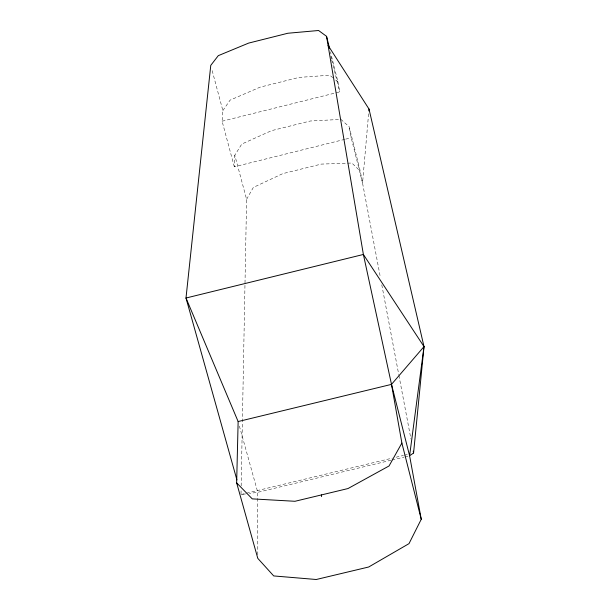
<?xml version="1.0" encoding="UTF-8"?>
<svg xmlns="http://www.w3.org/2000/svg" width="610" height="610" viewBox="0 0 610 610"><rect width="100%" height="100%" fill="white"/><g stroke="black" fill="none" stroke-linecap="round" stroke-linejoin="round"><path stroke-width="0.46" stroke-dasharray="3.05 2.29" d="M245.655 493.917L241.003 494.527L241.095 489.769M241.163 485.957L246.592 199.333L234.797 155.237L241.789 144.051L271.541 130.654L310.284 121.009L340.921 119.392L349.194 126.804L360.304 171.196L380.381 277.39M344.764 139.362L234.301 166.789L234.797 155.237M234.301 166.789L222.101 121.222L222.856 110.578L211.731 68.976M368.592 113.796L362.546 183.053L351.207 137.768L349.194 126.804M246.592 199.333L253.333 187.438L282.773 173.636L321.295 164.098L351.878 163.03L360.304 171.196M222.856 110.578L230.107 100.131L260.165 87.138L299.136 77.394L329.819 75.221L332.778 77.638M222.101 121.222L339.724 91.889L337.948 81.854L330.422 51.812M345.687 139.133L351.207 137.768M241.003 494.527L245.617 493.421M246.539 493.193L392.352 458.102M396.042 457.21L403.423 455.434M404.346 455.212L408.037 454.32M391.079 460.23L257.763 492.316L249.383 493.421M392.009 460.009L404.041 457.111M404.964 456.89L408.67 455.998M335.729 80.047L337.948 81.854M239.394 426.085L257.763 492.316L257.786 557.418M330.826 56.356L331.504 59.086M331.733 60.001L339.724 91.889M381.791 284.862L398.742 374.532M398.925 375.463L410.926 438.979"/><path stroke-width="0.91" d="M326.548 36.333L363.385 254.469L391.498 384.376L409.6 455.777L421.251 519.27L409.005 543.64L368.684 567.003L316.262 579.5L273.707 575.932L257.786 558.356L236.649 482.876L238.136 421.548L185.997 298.023L210.77 65.361L218.281 55.662L248.659 43.089L287.859 33.245L318.588 30.5L326.548 36.333L329.514 48.167M368.844 110.944L369.012 109.045L328.088 45.422M236.909 479.902L185.997 298.023L363.385 254.469L424.003 346.61L409.6 455.777L413.58 452.994L424.003 346.61L369.012 109.045M424.003 346.61L391.498 384.376L401.883 443.058L389.05 465.964L347.99 488.549L294.973 501.283L252.258 498.873L236.649 482.876M238.136 421.548L391.498 384.376M401.883 443.058L421.251 519.27M413.222 451.125L413.58 452.994M321.462 494.916L321.592 496.624"/></g></svg>
